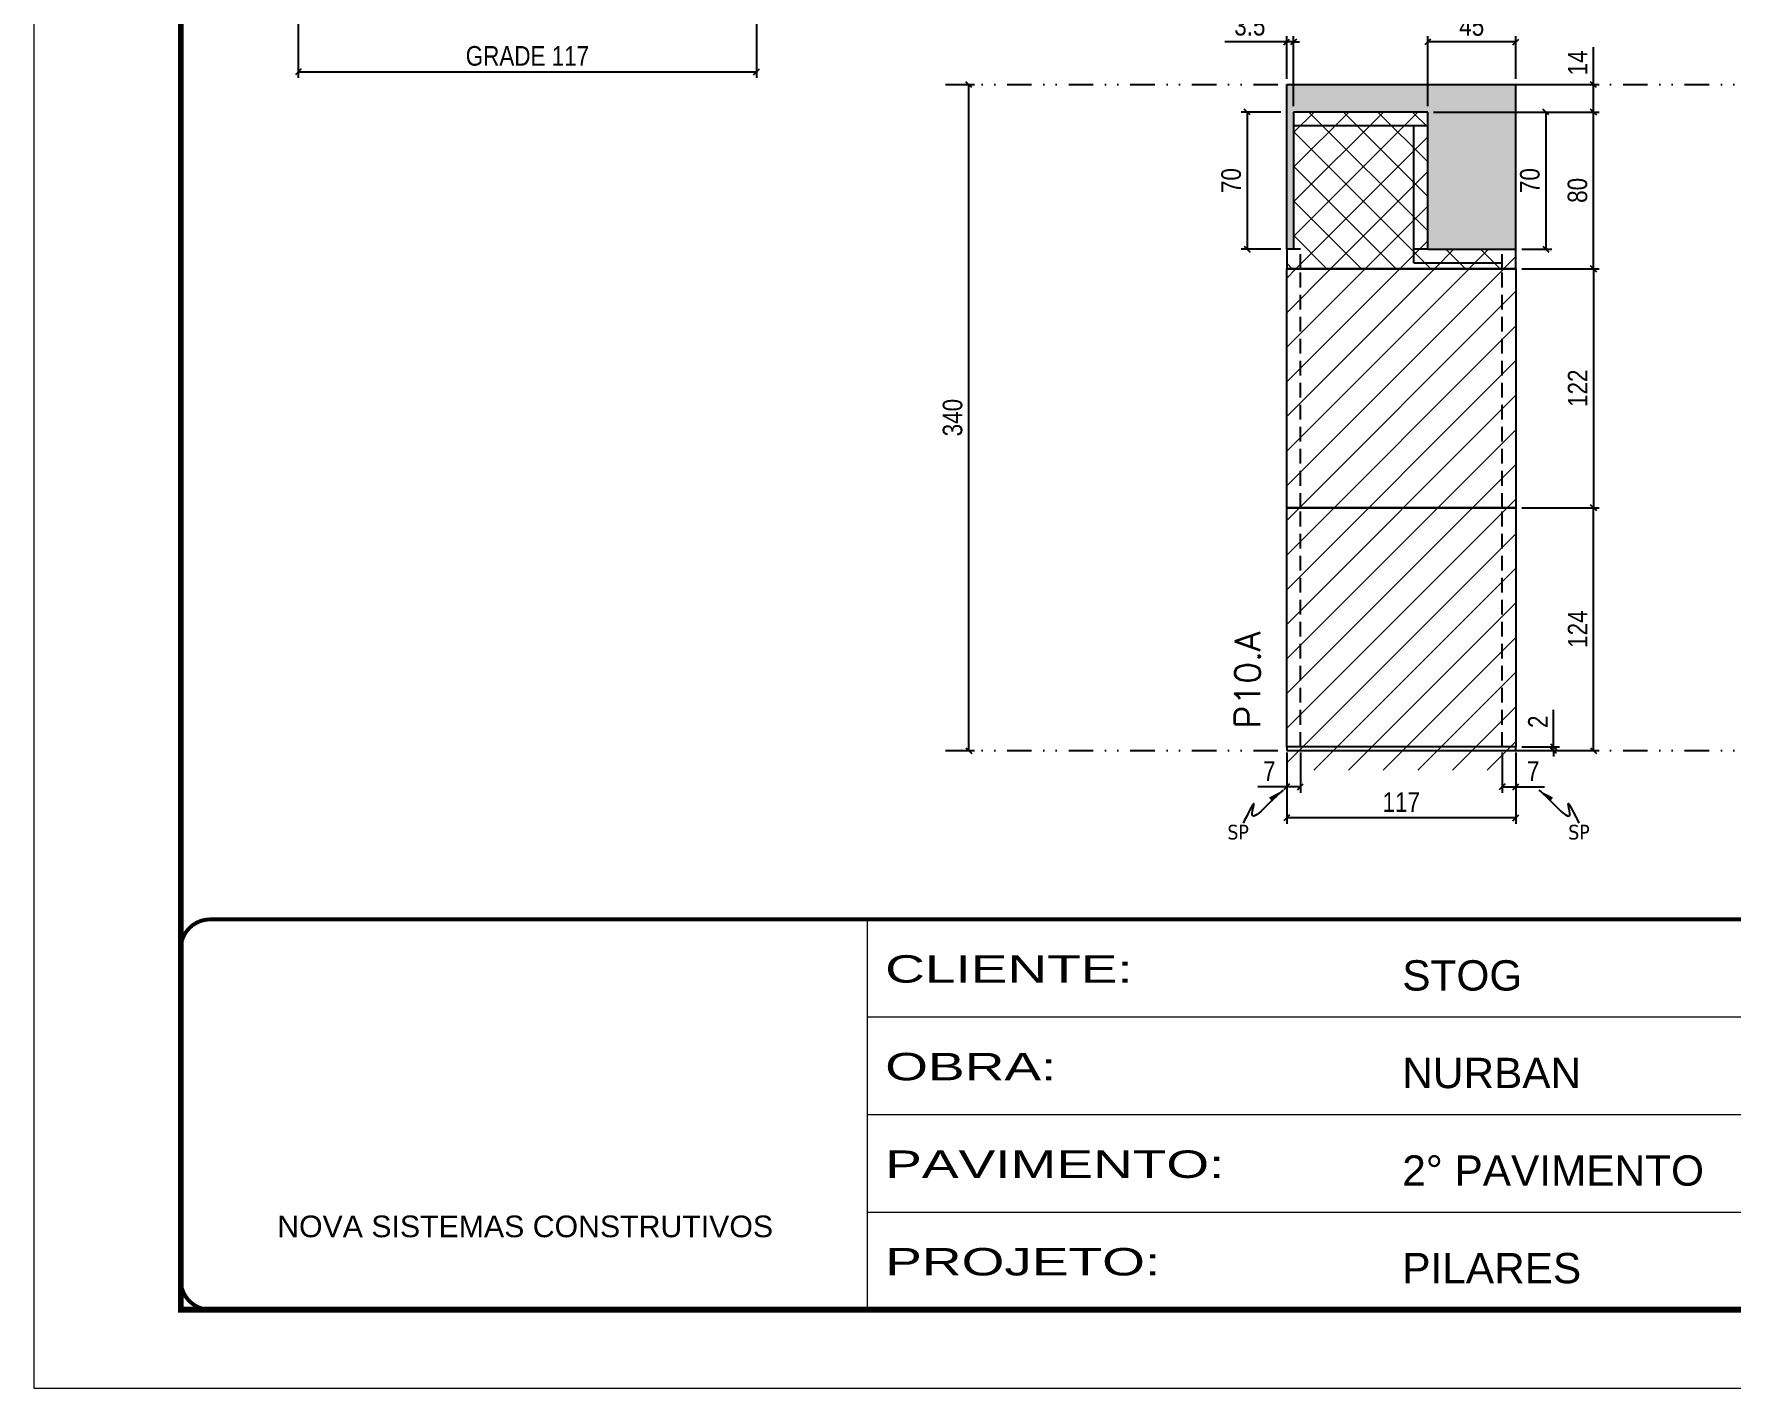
# Model space of a CAD drawing. Extents: x 2201 to 8455, y 252 to 7045.
# Drawn here: x 3800 to 4666, y 2549 to 3240 of the extents above; entities that cross this region are included whole.
import ezdxf

# ---------------------------------------------------------------- set-up
doc = ezdxf.new("R2010")
doc.units = 0
for name, pattern in [('CONTINUO', [0]), ('DASHED', [0.75, 0.5, -0.25]), ('DIVIDE2', [0.625, 0.25, -0.125, 0, -0.125, 0, -0.125]), ('HIDDEN', [0.375, 0.25, -0.125])]:
    doc.linetypes.add(name, pattern=pattern)
for name, color, linetype in [('COTA', 241, 'Continuous'), ('Cota Seção (2x)', 241, 'Continuous'), ('Nível', 160, 'Continuous'), ('Painéis', 200, 'Continuous'), ('SARR_2.2x7', 40, 'Continuous'), ('Sarrafo de Pressão', 42, 'HIDDEN'), ('texto', 7, 'Continuous')]:
    doc.layers.add(name, color=color, linetype=linetype)
for name, color, linetype, lineweight in [('Folhas', 255, 'Continuous', 9), ('Hachura', 251, 'Continuous', 9), ('SARRAFO DE PRESSAO', 251, 'DASHED', 9), ('Texto Seção', 7, 'Continuous', 15)]:
    doc.layers.add(name, color=color, linetype=linetype, lineweight=lineweight)
doc.styles.add('ARIAL', font='arial.ttf')
doc.styles.add('COTA TECNICA', font='techl___.ttf', dxfattribs={"height": 10})
doc.styles.add('COTA TECNICA 2X', font='techl___.ttf', dxfattribs={"height": 10})
doc.styles.add('COTA TECNICA-50', font='techl___.ttf', dxfattribs={"height": 10})
doc.styles.add('REGUA-120', font='ROMANS.shx', dxfattribs={"height": 15})
doc.styles.get("Standard").update_dxf_attribs({"font": 'arial.ttf'})
doc.styles.add('Tecnologia', font='')
doc.styles.get('Tecnologia').set_extended_font_data('Forgotten Futurist')
doc.dimstyles.new('COTA PAINEL-50', dxfattribs={"dimtxt": 10, "dimasz": 3, "dimexe": 3, "dimexo": 3, "dimgap": 3, "dimtad": 1, "dimdec": 1, "dimzin": 12, "dimdsep": 46, "dimtxsty": 'COTA TECNICA-50', "dimblk1": 'OBLIQUE', "dimblk2": 'OBLIQUE', "dimsah": 1, "dimcen": 0.9, "dimclrd": 4, "dimclre": 4, "dimclrt": 240, "dimadec": 1, "dimazin": 3, "dimtfac": 1, "dimtdec": 1, "dimtmove": 0, "dimatfit": 3, "dimfxl": 1, "dimtolj": 1, "dimtzin": 12, "dimarcsym": 0})
doc.dimstyles.new('PAINEL', dxfattribs={"dimtxt": 10, "dimasz": 3, "dimexe": 3, "dimexo": 3, "dimgap": 3, "dimtad": 1, "dimdec": 1, "dimzin": 12, "dimdsep": 46, "dimtxsty": 'COTA TECNICA', "dimblk1": 'OBLIQUE', "dimblk2": 'OBLIQUE', "dimsah": 1, "dimcen": 0.9, "dimclrd": 4, "dimclre": 4, "dimclrt": 240, "dimadec": 1, "dimazin": 3, "dimtfac": 1, "dimtdec": 1, "dimtmove": 0, "dimatfit": 3, "dimfxl": 1, "dimtolj": 1, "dimtzin": 12, "dimarcsym": 0})
doc.dimstyles.new('SECAO PILAR', dxfattribs={"dimtxt": 10, "dimasz": 3, "dimexe": 3, "dimexo": 3, "dimgap": 3, "dimtad": 1, "dimdec": 1, "dimlfac": 0.5, "dimzin": 12, "dimdsep": 46, "dimtxsty": 'COTA TECNICA 2X', "dimblk1": 'OBLIQUE', "dimblk2": 'OBLIQUE', "dimsah": 1, "dimcen": 0.9, "dimclrd": 256, "dimclre": 256, "dimclrt": 256, "dimadec": 1, "dimazin": 3, "dimtfac": 1, "dimtdec": 1, "dimtmove": 0, "dimatfit": 3, "dimfxl": 1, "dimtolj": 1, "dimtzin": 12, "dimarcsym": 0})
doc.dimstyles.get("Standard").update_dxf_attribs({"dimtxt": 0.18, "dimasz": 0.18, "dimexe": 0.18, "dimexo": 0.0625, "dimgap": 0.09, "dimtad": 0, "dimtih": 1, "dimtoh": 1, "dimdec": 4, "dimzin": 0, "dimdsep": 46, "dimtxsty": 'Standard', "dimcen": 0.09, "dimadec": 0, "dimazin": 0, "dimtfac": 1, "dimtdec": 4, "dimtofl": 0, "dimtmove": 0, "dimatfit": 3, "dimfxl": 1, "dimtolj": 1, "dimtzin": 0, "dimarcsym": 0})

# ---------------------------------------------------------------- blocks, each defined once
blk = doc.blocks.new('9999999999')
at = {"color": 30, "linetype": 'CONTINUO'}
for p, q in [((98564.56, 34230.21), (98564.56, 34429.45)), ((98564.56, 34379.64), (99583.98, 34379.64)), ((98564.56, 34329.83), (99487.98, 34329.83)), ((98564.56, 34280.02), (99487.98, 34280.02))]:
    blk.add_line(p, q, dxfattribs=at)
at = {"color": 30, "linetype": 'CONTINUO', "const_width": 2}
blk.add_lwpolyline([(99583.98, 34230.21), (99583.98, 34414.45, 0.414214), (99568.98, 34429.45), (98228.98, 34429.45, 0.414214), (98213.98, 34414.45), (98213.98, 34245.21, 0.414214), (98228.98, 34230.21), (99583.98, 34230.21)], format="xyb", dxfattribs=at)
at = {"layer": 'Folhas'}
blk.add_lwpolyline([(98138.98, 34190.21), (99623.98, 34190.21), (99623.98, 35240.21), (98138.98, 35240.21)], close=True, dxfattribs=at)
at = {"layer": 'Folhas', "color": 30, "const_width": 3}
blk.add_lwpolyline([(98213.98, 34230.21), (99583.98, 34230.21), (99583.98, 35200.21), (98213.98, 35200.21)], close=True, dxfattribs=at)
at = {"color": 7, "linetype": 'Continuous', "ltscale": 5, "style": 'ARIAL'}
for s, height, p in [('STOG', 15.483, (98837.68, 34393.13)), ('NURBAN', 15.483, (98837.68, 34343.32)), ('2° PAVIMENTO', 15.4829, (98837.68, 34293.51)), ('NOVA SISTEMAS CONSTRUTIVOS', 11.0592, (98263.19, 34267.21)), ('PILARES', 15.483, (98837.68, 34243.7))]:
    blk.add_text(s, height=height, dxfattribs=at).set_placement(p)
at = {"layer": 'Folhas', "color": 7, "style": 'Tecnologia', "width": 1.5}
for s, p in [('CLIENTE:', (98573.65, 34397.17)), ('OBRA:', (98573.65, 34347.31)), ('PAVIMENTO:', (98573.65, 34297.5)), ('PROJETO:', (98573.65, 34247.69))]:
    blk.add_text(s, height=14, dxfattribs=at).set_placement(p)
blk = doc.blocks.new('_Oblique')
at = {"color": 0, "linetype": 'ByBlock', "lineweight": -2}
blk.add_line((-0.5, -0.5), (0.5, 0.5), dxfattribs=at)
blk = doc.blocks.new('*D736')
at = {"layer": 'Cota Seção (2x)', "lineweight": -2, "transparency": 16777216}
for p, q in [((3934.85, 3286.85), (3934.85, 3217.85)), ((4168.85, 3286.85), (4168.85, 3217.85)), ((3934.85, 3220.85), (4168.85, 3220.85))]:
    blk.add_line(p, q, dxfattribs=at)
at = {"layer": 'Defpoints', "color": 0, "transparency": 16777216}
for p in [(3934.85, 3289.85), (4168.85, 3289.85), (4168.85, 3220.85)]:
    blk.add_point(p, dxfattribs=at)
at = {"layer": 'Cota Seção (2x)', "lineweight": -2, "transparency": 16777216, "xscale": 3, "yscale": 3, "zscale": 3, "rotation": 180}
blk.add_blockref('_Oblique', (3934.85, 3220.85), dxfattribs=at)
at = {"layer": 'Cota Seção (2x)', "lineweight": -2, "transparency": 16777216, "xscale": 3, "yscale": 3, "zscale": 3}
blk.add_blockref('_Oblique', (4168.85, 3220.85), dxfattribs=at)
at = {"layer": 'Cota Seção (2x)', "transparency": 16777216, "insert": (4051.85, 3228.95), "char_height": 10, "attachment_point": 5, "style": 'COTA TECNICA 2X'}
blk.add_mtext('\\A1;GRADE 117', dxfattribs=at)
blk = doc.blocks.new('*D695')
at = {"layer": 'COTA', "color": 4, "lineweight": -2, "transparency": 16777216}
for p, q in [((4268.34, 3214.35), (4280.2, 3214.35)), ((4277.2, 2874.35), (4277.2, 3214.35)), ((4268.34, 2874.35), (4280.2, 2874.35))]:
    blk.add_line(p, q, dxfattribs=at)
at = {"layer": 'Defpoints', "color": 0, "transparency": 16777216}
for p in [(4265.34, 3214.35), (4277.2, 3214.35), (4265.34, 2874.35)]:
    blk.add_point(p, dxfattribs=at)
at = {"layer": 'COTA', "color": 4, "lineweight": -2, "transparency": 16777216, "xscale": 3, "yscale": 3, "zscale": 3}
for p, rotation in [((4277.2, 3214.35), 90), ((4277.2, 2874.35), 270)]:
    blk.add_blockref('_Oblique', p, dxfattribs=dict(at, rotation=rotation))
at = {"layer": 'COTA', "color": 240, "transparency": 16777216, "insert": (4268.98, 3044.35), "char_height": 10, "attachment_point": 5, "rotation": 90, "style": 'COTA TECNICA-50'}
blk.add_mtext('\\A1;340', dxfattribs=at)
blk = doc.blocks.new('*D271')
at = {"layer": 'COTA', "color": 4, "lineweight": -2, "transparency": 16777216}
for p, q in [((4439.54, 2873.35), (4439.54, 2836.99)), ((4556.54, 2873.35), (4556.54, 2836.99)), ((4556.54, 2839.99), (4439.54, 2839.99))]:
    blk.add_line(p, q, dxfattribs=at)
at = {"layer": 'Defpoints', "color": 0, "transparency": 16777216}
for p in [(4439.54, 2876.35), (4556.54, 2876.35), (4439.54, 2839.99)]:
    blk.add_point(p, dxfattribs=at)
at = {"layer": 'COTA', "color": 4, "lineweight": -2, "transparency": 16777216, "xscale": 3, "yscale": 3, "zscale": 3, "rotation": 180}
blk.add_blockref('_Oblique', (4439.54, 2839.99), dxfattribs=at)
at = {"layer": 'COTA', "color": 4, "lineweight": -2, "transparency": 16777216, "xscale": 3, "yscale": 3, "zscale": 3}
blk.add_blockref('_Oblique', (4556.54, 2839.99), dxfattribs=at)
at = {"layer": 'COTA', "color": 240, "transparency": 16777216, "insert": (4498.04, 2848.06), "char_height": 10, "attachment_point": 5, "style": 'COTA TECNICA'}
blk.add_mtext('\\A1;117', dxfattribs=at)
blk = doc.blocks.new('*D272')
at = {"layer": 'COTA', "color": 4, "lineweight": -2, "transparency": 16777216}
for p, q in [((4549.54, 2873.35), (4549.54, 2852.84)), ((4556.54, 2871.35), (4556.54, 2852.84)), ((4549.54, 2855.84), (4556.54, 2855.84)), ((4556.54, 2855.84), (4571.27, 2855.84))]:
    blk.add_line(p, q, dxfattribs=at)
at = {"layer": 'Defpoints', "color": 0, "transparency": 16777216}
for p in [(4549.54, 2876.35), (4556.54, 2874.35), (4556.54, 2855.84)]:
    blk.add_point(p, dxfattribs=at)
at = {"layer": 'COTA', "color": 4, "lineweight": -2, "transparency": 16777216, "xscale": 3, "yscale": 3, "zscale": 3, "rotation": 180}
blk.add_blockref('_Oblique', (4549.54, 2855.84), dxfattribs=at)
at = {"layer": 'COTA', "color": 4, "lineweight": -2, "transparency": 16777216, "xscale": 3, "yscale": 3, "zscale": 3}
blk.add_blockref('_Oblique', (4556.54, 2855.84), dxfattribs=at)
at = {"layer": 'COTA', "color": 240, "transparency": 16777216, "insert": (4565.4, 2863.91), "char_height": 10, "attachment_point": 5, "style": 'COTA TECNICA-50'}
blk.add_mtext('\\A1;7', dxfattribs=at)
blk = doc.blocks.new('*D273')
at = {"layer": 'COTA', "color": 4, "lineweight": -2, "transparency": 16777216}
for p, q in [((4439.54, 2871.35), (4439.54, 2852.84)), ((4446.54, 2873.35), (4446.54, 2852.84)), ((4439.54, 2855.84), (4424.81, 2855.84)), ((4446.54, 2855.84), (4439.54, 2855.84))]:
    blk.add_line(p, q, dxfattribs=at)
at = {"layer": 'Defpoints', "color": 0, "transparency": 16777216}
for p in [(4439.54, 2874.35), (4446.54, 2876.35), (4439.54, 2855.84)]:
    blk.add_point(p, dxfattribs=at)
at = {"layer": 'COTA', "color": 4, "lineweight": -2, "transparency": 16777216, "xscale": 3, "yscale": 3, "zscale": 3, "rotation": 180}
blk.add_blockref('_Oblique', (4439.54, 2855.84), dxfattribs=at)
at = {"layer": 'COTA', "color": 4, "lineweight": -2, "transparency": 16777216, "xscale": 3, "yscale": 3, "zscale": 3}
blk.add_blockref('_Oblique', (4446.54, 2855.84), dxfattribs=at)
at = {"layer": 'COTA', "color": 240, "transparency": 16777216, "insert": (4430.67, 2863.91), "char_height": 10, "attachment_point": 5, "style": 'COTA TECNICA-50'}
blk.add_mtext('\\A1;7', dxfattribs=at)
blk = doc.blocks.new('*D274')
at = {"layer": 'COTA', "color": 4, "linetype": 'ByBlock', "lineweight": -2, "transparency": 16777216}
for p, q in [((4559.54, 2998.35), (4599.18, 2998.35)), ((4596.18, 2874.35), (4596.18, 2998.35)), ((4559.54, 2874.35), (4599.18, 2874.35))]:
    blk.add_line(p, q, dxfattribs=at)
at = {"layer": 'Defpoints', "color": 0, "linetype": 'ByBlock', "transparency": 16777216}
for p in [(4556.54, 2998.35), (4596.18, 2998.35), (4556.54, 2874.35)]:
    blk.add_point(p, dxfattribs=at)
at = {"layer": 'COTA', "color": 4, "linetype": 'ByBlock', "lineweight": -2, "transparency": 16777216, "xscale": 3, "yscale": 3, "zscale": 3}
for p, rotation in [((4596.18, 2998.35), 90), ((4596.18, 2874.35), 270)]:
    blk.add_blockref('_Oblique', p, dxfattribs=dict(at, rotation=rotation))
at = {"layer": 'COTA', "color": 240, "linetype": 'ByBlock', "transparency": 16777216, "insert": (4588.11, 2936.35), "char_height": 10, "attachment_point": 5, "rotation": 90, "style": 'COTA TECNICA'}
blk.add_mtext('\\A1;124', dxfattribs=at)
blk = doc.blocks.new('*D275')
at = {"layer": 'COTA', "color": 4, "lineweight": -2, "transparency": 16777216}
for p, q in [((4575.8, 2876.35), (4575.8, 2895.15)), ((4559.54, 2876.35), (4578.8, 2876.35)), ((4559.54, 2874.35), (4578.8, 2874.35)), ((4575.8, 2874.35), (4575.8, 2876.35)), ((4575.8, 2874.35), (4575.8, 2871.35))]:
    blk.add_line(p, q, dxfattribs=at)
at = {"layer": 'Defpoints', "color": 0, "transparency": 16777216}
for p in [(4556.54, 2876.35), (4556.54, 2874.35), (4575.8, 2874.35)]:
    blk.add_point(p, dxfattribs=at)
at = {"layer": 'COTA', "color": 4, "lineweight": -2, "transparency": 16777216, "xscale": 3, "yscale": 3, "zscale": 3}
for p, rotation in [((4575.8, 2876.35), 270), ((4575.8, 2874.35), 90)]:
    blk.add_blockref('_Oblique', p, dxfattribs=dict(at, rotation=rotation))
at = {"layer": 'COTA', "color": 240, "transparency": 16777216, "insert": (4567.8, 2889.1), "char_height": 10, "attachment_point": 5, "rotation": 90, "style": 'COTA TECNICA-50'}
blk.add_mtext('\\A1;2', dxfattribs=at)
blk = doc.blocks.new('*D276')
at = {"layer": 'COTA', "color": 4, "linetype": 'ByBlock', "lineweight": -2, "transparency": 16777216}
for p, q in [((4559.54, 2998.35), (4599.18, 2998.35)), ((4596.18, 2874.35), (4596.18, 2998.35)), ((4559.54, 2874.35), (4599.18, 2874.35))]:
    blk.add_line(p, q, dxfattribs=at)
at = {"layer": 'Defpoints', "color": 0, "linetype": 'ByBlock', "transparency": 16777216}
for p in [(4556.54, 2998.35), (4596.18, 2998.35), (4556.54, 2874.35)]:
    blk.add_point(p, dxfattribs=at)
at = {"layer": 'COTA', "color": 4, "linetype": 'ByBlock', "lineweight": -2, "transparency": 16777216, "xscale": 3, "yscale": 3, "zscale": 3}
for p, rotation in [((4596.18, 2998.35), 90), ((4596.18, 2874.35), 270)]:
    blk.add_blockref('_Oblique', p, dxfattribs=dict(at, rotation=rotation))
at = {"layer": 'COTA', "color": 240, "linetype": 'ByBlock', "transparency": 16777216, "insert": (4588.11, 2936.35), "char_height": 10, "attachment_point": 5, "rotation": 90, "style": 'COTA TECNICA'}
blk.add_mtext('\\A1;124', dxfattribs=at)
blk = doc.blocks.new('*D277')
at = {"layer": 'COTA', "color": 4, "lineweight": -2, "transparency": 16777216}
for p, q in [((4559.54, 3200.35), (4599.18, 3200.35)), ((4596.18, 3120.35), (4596.18, 3200.35)), ((4559.54, 3120.35), (4599.18, 3120.35))]:
    blk.add_line(p, q, dxfattribs=at)
at = {"layer": 'Defpoints', "color": 0, "transparency": 16777216}
for p in [(4556.54, 3200.35), (4596.18, 3200.35), (4556.54, 3120.35)]:
    blk.add_point(p, dxfattribs=at)
at = {"layer": 'COTA', "color": 4, "lineweight": -2, "transparency": 16777216, "xscale": 3, "yscale": 3, "zscale": 3}
for p, rotation in [((4596.18, 3200.35), 90), ((4596.18, 3120.35), 270)]:
    blk.add_blockref('_Oblique', p, dxfattribs=dict(at, rotation=rotation))
at = {"layer": 'COTA', "color": 240, "transparency": 16777216, "insert": (4588.06, 3160.35), "char_height": 10, "attachment_point": 5, "rotation": 90, "style": 'COTA TECNICA-50'}
blk.add_mtext('\\A1;80', dxfattribs=at)
blk = doc.blocks.new('*D278')
at = {"layer": 'COTA', "color": 4, "lineweight": -2, "transparency": 16777216}
for p, q in [((4596.18, 3214.35), (4596.18, 3233.47)), ((4559.54, 3214.35), (4599.18, 3214.35)), ((4596.18, 3200.35), (4596.18, 3214.35)), ((4559.54, 3200.35), (4599.18, 3200.35))]:
    blk.add_line(p, q, dxfattribs=at)
at = {"layer": 'Defpoints', "color": 0, "transparency": 16777216}
for p in [(4556.54, 3214.35), (4556.54, 3200.35), (4596.18, 3200.35)]:
    blk.add_point(p, dxfattribs=at)
at = {"layer": 'COTA', "color": 4, "lineweight": -2, "transparency": 16777216, "xscale": 3, "yscale": 3, "zscale": 3}
for p, rotation in [((4596.18, 3214.35), 90), ((4596.18, 3200.35), 270)]:
    blk.add_blockref('_Oblique', p, dxfattribs=dict(at, rotation=rotation))
at = {"layer": 'COTA', "color": 240, "transparency": 16777216, "insert": (4588.11, 3225.41), "char_height": 10, "attachment_point": 5, "rotation": 90, "style": 'COTA TECNICA-50'}
blk.add_mtext('\\A1;14', dxfattribs=at)
blk = doc.blocks.new('*D708')
at = {"layer": 'COTA', "color": 4, "lineweight": -2, "transparency": 16777216}
for p, q in [((4436.54, 3200.35), (4416.33, 3200.35)), ((4419.33, 3200.35), (4419.33, 3130.35)), ((4436.54, 3130.35), (4416.33, 3130.35))]:
    blk.add_line(p, q, dxfattribs=at)
at = {"layer": 'Defpoints', "color": 0, "transparency": 16777216}
for p in [(4439.54, 3200.35), (4419.33, 3130.35), (4439.54, 3130.35)]:
    blk.add_point(p, dxfattribs=at)
at = {"layer": 'COTA', "color": 4, "lineweight": -2, "transparency": 16777216, "xscale": 3, "yscale": 3, "zscale": 3}
for p, rotation in [((4419.33, 3200.35), 90), ((4419.33, 3130.35), 270)]:
    blk.add_blockref('_Oblique', p, dxfattribs=dict(at, rotation=rotation))
at = {"layer": 'COTA', "color": 240, "transparency": 16777216, "insert": (4411.23, 3165.35), "char_height": 10, "attachment_point": 5, "rotation": 90, "style": 'COTA TECNICA'}
blk.add_mtext('\\A1;70', dxfattribs=at)
blk = doc.blocks.new('*D709')
at = {"layer": 'COTA', "color": 4, "lineweight": -2, "transparency": 16777216}
for p, q in [((4511.54, 3203.35), (4511.54, 3239.13)), ((4556.54, 3236.13), (4511.54, 3236.13)), ((4556.54, 3217.35), (4556.54, 3239.13))]:
    blk.add_line(p, q, dxfattribs=at)
at = {"layer": 'Defpoints', "color": 0, "transparency": 16777216}
for p in [(4511.54, 3236.13), (4556.54, 3214.35), (4511.54, 3200.35)]:
    blk.add_point(p, dxfattribs=at)
at = {"layer": 'COTA', "color": 4, "lineweight": -2, "transparency": 16777216, "xscale": 3, "yscale": 3, "zscale": 3, "rotation": 180}
blk.add_blockref('_Oblique', (4511.54, 3236.13), dxfattribs=at)
at = {"layer": 'COTA', "color": 4, "lineweight": -2, "transparency": 16777216, "xscale": 3, "yscale": 3, "zscale": 3}
blk.add_blockref('_Oblique', (4556.54, 3236.13), dxfattribs=at)
at = {"layer": 'COTA', "color": 240, "transparency": 16777216, "insert": (4534.04, 3244.24), "char_height": 10, "attachment_point": 5, "style": 'COTA TECNICA'}
blk.add_mtext('\\A1;45', dxfattribs=at)
blk = doc.blocks.new('*D710')
at = {"layer": 'COTA', "color": 4, "lineweight": -2, "transparency": 16777216}
for p, q in [((4514.54, 3200.35), (4574.85, 3200.35)), ((4571.85, 3200.35), (4571.85, 3130.35)), ((4559.54, 3130.35), (4574.85, 3130.35))]:
    blk.add_line(p, q, dxfattribs=at)
at = {"layer": 'Defpoints', "color": 0, "transparency": 16777216}
for p in [(4511.54, 3200.35), (4556.54, 3130.35), (4571.85, 3130.35)]:
    blk.add_point(p, dxfattribs=at)
at = {"layer": 'COTA', "color": 4, "lineweight": -2, "transparency": 16777216, "xscale": 3, "yscale": 3, "zscale": 3}
for p, rotation in [((4571.85, 3200.35), 90), ((4571.85, 3130.35), 270)]:
    blk.add_blockref('_Oblique', p, dxfattribs=dict(at, rotation=rotation))
at = {"layer": 'COTA', "color": 240, "transparency": 16777216, "insert": (4563.75, 3165.35), "char_height": 10, "attachment_point": 5, "rotation": 90, "style": 'COTA TECNICA'}
blk.add_mtext('\\A1;70', dxfattribs=at)
blk = doc.blocks.new('*D711')
at = {"layer": 'COTA', "color": 4, "lineweight": -2, "transparency": 16777216}
for p, q in [((4559.54, 3120.35), (4599.18, 3120.35)), ((4596.18, 3120.35), (4596.18, 2998.35)), ((4559.54, 2998.35), (4599.18, 2998.35))]:
    blk.add_line(p, q, dxfattribs=at)
at = {"layer": 'Defpoints', "color": 0, "transparency": 16777216}
for p in [(4556.54, 3120.35), (4556.54, 2998.35), (4596.18, 2998.35)]:
    blk.add_point(p, dxfattribs=at)
at = {"layer": 'COTA', "color": 4, "lineweight": -2, "transparency": 16777216, "xscale": 3, "yscale": 3, "zscale": 3}
for p, rotation in [((4596.18, 3120.35), 90), ((4596.18, 2998.35), 270)]:
    blk.add_blockref('_Oblique', p, dxfattribs=dict(at, rotation=rotation))
at = {"layer": 'COTA', "color": 240, "transparency": 16777216, "insert": (4588.12, 3059.35), "char_height": 10, "attachment_point": 5, "rotation": 90, "style": 'COTA TECNICA'}
blk.add_mtext('\\A1;122', dxfattribs=at)
blk = doc.blocks.new('*D573')
at = {"layer": 'COTA', "color": 4, "lineweight": -2, "transparency": 16777216}
for p, q in [((4439.54, 3236.13), (4407.93, 3236.13)), ((4439.54, 3217.35), (4439.54, 3239.13)), ((4443.04, 3236.13), (4439.54, 3236.13)), ((4443.04, 3203.35), (4443.04, 3239.13)), ((4443.04, 3236.13), (4446.04, 3236.13))]:
    blk.add_line(p, q, dxfattribs=at)
at = {"layer": 'Defpoints', "color": 0, "transparency": 16777216}
for p in [(4439.54, 3236.13), (4439.54, 3214.35), (4443.04, 3200.35)]:
    blk.add_point(p, dxfattribs=at)
at = {"layer": 'COTA', "color": 4, "lineweight": -2, "transparency": 16777216, "xscale": 3, "yscale": 3, "zscale": 3}
blk.add_blockref('_Oblique', (4439.54, 3236.13), dxfattribs=at)
at = {"layer": 'COTA', "color": 4, "lineweight": -2, "transparency": 16777216, "xscale": 3, "yscale": 3, "zscale": 3, "rotation": 180}
blk.add_blockref('_Oblique', (4443.04, 3236.13), dxfattribs=at)
at = {"layer": 'COTA', "color": 240, "transparency": 16777216, "insert": (4420.74, 3244.35), "char_height": 10, "attachment_point": 5, "style": 'COTA TECNICA'}
blk.add_mtext('\\A1;3.5', dxfattribs=at)

msp = doc.modelspace()

# ---------------------------------------------------------------- hatches: boundary and pattern name
at = {"layer": 'COTA', "linetype": 'ByBlock'}
h = msp.add_hatch(dxfattribs=at)
h.set_pattern_fill('AR-CONC', color=256, scale=0.03)
h.set_pattern_definition([(50, (-167620.149, -105473.8634), (5.46554007, -0.47817257), [0.5715, -6.2865]), (355, (-167620.149, -105473.8634), (-1.05730264, 5.73170536), [0.4572, -5.02921753]), (100.4514447, (-167619.6936, -105473.903), (4.40823741, 5.25353256), [0.48570026, -5.34270734]), (46.1842, (-167620.149, -105472.3394), (8.13237123, -1.26126984), [0.85725, -9.42975]), (96.6355576, (-167619.471, -105472.4445), (7.12212402, 7.42278374), [0.7285507, -8.01406824]), (351.184151, (-167620.149, -105472.339), (7.12212402, 7.42278374), [0.685799, -7.54379196]), (21, (-167619.387, -105472.7204), (4.54843174, -3.06795595), [0.5715, -6.2865]), (326, (-167619.387, -105472.7204), (1.85406085, 5.52563898), [0.4572, -5.0292]), (71.451445, (-167619.008, -105472.976), (6.40249258, 2.45768307), [0.48570026, -5.34269813]), (37.5, (-167620.149, -105473.8634), (0.092658098, 2.536651166), [0, -4.96824, 0, -5.1054, 0, -5.04825]), (7.5, (-167620.149, -105473.8634), (2.004589875, 3.005417245), [0, -2.91084, 0, -4.85394, 0, -1.92405]), (327.5, (-167621.8483, -105473.8634), (4.067717855, -0.17186232), [0, -1.905, 0, -5.9436, 0, -7.8867]), (317.5, (-167622.6103, -105473.8634), (4.44387544, 0.76279473), [0, -2.4765, 0, -3.94716, 0, -5.6007])])
h.paths.add_polyline_path([(4556.54, 3214.35), (4439.54, 3214.35), (4439.54, 3130.35), (4443.04, 3130.35), (4443.04, 3200.35), (4511.54, 3200.35), (4511.54, 3130.35), (4556.54, 3130.35)])
at = {"layer": 'Hachura', "linetype": 'ByBlock'}
h = msp.add_hatch(dxfattribs=at)
h.set_pattern_fill('ANSI37', color=256, scale=100)
h.set_pattern_definition([(45, (-112706.59, -31864.666), (-8.8388348, 8.8388348), []), (135, (-112706.59, -31864.666), (-8.8388348, -8.8388348), [])])
h.paths.add_polyline_path([(4511.54, 3130.37), (4511.54, 3200.37), (4443.04, 3200.37), (4443.04, 3130.37), (4439.54, 3130.37), (4439.54, 3120.37), (4556.54, 3120.35), (4556.54, 3130.35)])
h = msp.add_hatch(dxfattribs=at)
h.set_pattern_fill('ANSI31', color=256, scale=100)
h.set_pattern_definition([(45, (-112710.589, -32186.925), (-8.8388348, 8.8388348), [])])
h.paths.add_polyline_path([(4556.54, 3120.35), (4439.54, 3120.35), (4439.54, 2864.35), (4556.54, 2864.35)])

# ---------------------------------------------------------------- linework, layer by layer
at = {"layer": 'COTA', "linetype": 'ByBlock'}
for p, q in [((4439.54, 3130.35), (4439.54, 3214.35)), ((4439.54, 3214.35), (4556.54, 3214.35)), ((4556.54, 3214.35), (4556.54, 3214.35)), ((4556.54, 3130.35), (4556.54, 3214.35))]:
    msp.add_line(p, q, dxfattribs=at)
at = {"layer": 'Nível', "color": 4, "linetype": 'DIVIDE2', "ltscale": 50}
for p, q in [((4265.34, 3214.35), (5244.87, 3214.35)), ((4265.34, 2874.35), (5244.87, 2874.35))]:
    msp.add_line(p, q, dxfattribs=at)
at = {"layer": 'Painéis'}
for p, q in [((4511.54, 3200.35), (4443.04, 3200.35)), ((4443.04, 3200.35), (4443.04, 3130.35)), ((4511.54, 3130.35), (4511.54, 3200.35)), ((4439.54, 3130.35), (4439.54, 3130.35)), ((4439.54, 3130.35), (4439.54, 3120.35)), ((4511.54, 3130.35), (4556.54, 3130.35)), ((4556.54, 3120.35), (4556.54, 3130.35)), ((4439.54, 3120.35), (4556.54, 3120.35)), ((4556.54, 3120.35), (4439.54, 3120.35)), ((4439.54, 2998.35), (4439.54, 3120.35)), ((4556.54, 3120.35), (4556.54, 2998.35)), ((4439.54, 2998.35), (4556.54, 2998.35)), ((4439.54, 2876.35), (4439.54, 2998.35)), ((4556.54, 2998.35), (4439.54, 2998.35)), ((4556.54, 2998.35), (4556.54, 2876.35)), ((4556.54, 2876.35), (4439.54, 2876.35))]:
    msp.add_line(p, q, dxfattribs=at)
msp.add_lwpolyline([(4439.54, 2874.35), (4556.54, 2874.35), (4556.54, 2876.35), (4439.54, 2876.35)], close=True, dxfattribs=at)
at = {"layer": 'SARR_2.2x7'}
for p, q in [((4511.54, 3193.35), (4443.04, 3193.35)), ((4504.54, 3130.35), (4504.54, 3193.35)), ((4504.54, 3123.35), (4504.54, 3130.35)), ((4511.54, 3130.35), (4504.54, 3130.35)), ((4504.54, 3123.35), (4549.54, 3123.35))]:
    msp.add_line(p, q, dxfattribs=at)
at = {"layer": 'Sarrafo de Pressão', "ltscale": 30}
for p, q in [((4446.54, 3130.35), (4439.54, 3130.35)), ((4446.54, 3120.35), (4446.54, 3130.35)), ((4549.54, 3120.35), (4549.54, 3130.35)), ((4446.54, 2998.35), (4446.54, 3120.35)), ((4549.54, 2998.35), (4549.54, 3120.35)), ((4446.54, 2876.35), (4446.54, 2998.35)), ((4549.54, 2876.35), (4549.54, 2998.35))]:
    msp.add_line(p, q, dxfattribs=at)

# ---------------------------------------------------------------- block references
at = {"layer": 'SARRAFO DE PRESSAO', "color": 6, "linetype": 'ByBlock'}
msp.add_blockref('9999999999', (-94339.11, -31641.27), dxfattribs=at)

# ---------------------------------------------------------------- texts
at = {"layer": 'texto', "color": 0, "char_height": 7.5, "attachment_point": 5}
for insert in [(4414.76, 2832.67), (4588.79, 2832.67)]:
    msp.add_mtext('{\\fTahoma|b0|i0|c0|p34;\\C4;SP}', dxfattribs=dict(at, insert=insert))
at = {"layer": 'Texto Seção', "insert": (4426.07, 2885.6), "char_height": 13, "width": 285.3299, "attachment_point": 7, "rotation": 90, "style": 'REGUA-120'}
msp.add_mtext('P10.A', dxfattribs=at)

# ---------------------------------------------------------------- dimensions: what is measured, and where the dimension line sits
at = {"layer": 'COTA'}
for base, p1, p2, dimstyle, picture, middle in [((4439.54, 3236.13), (4443.04, 3200.35), (4439.54, 3214.35), 'PAINEL', '*D573', (4420.74, 3244.35)), ((4556.54, 2855.84), (4549.54, 2876.35), (4556.54, 2874.35), 'COTA PAINEL-50', '*D272', (4565.4, 2863.91))]:
    dim = msp.add_linear_dim(base=base, p1=p1, p2=p2, dimstyle=dimstyle, dxfattribs=at)
    dim.commit()
    dim.dimension.update_dxf_attribs({"geometry": picture, "text_midpoint": middle})
for base, p1, p2, angle, dimstyle, picture, middle in [((4511.54, 3236.13), (4556.54, 3214.35), (4511.54, 3200.35), 180, 'PAINEL', '*D709', (4534.04, 3244.24)), ((4277.2, 3214.35), (4265.34, 2874.35), (4265.34, 3214.35), 90, 'COTA PAINEL-50', '*D695', (4268.98, 3044.35)), ((4419.33, 3130.35), (4439.54, 3200.35), (4439.54, 3130.35), 90, 'PAINEL', '*D708', (4411.23, 3165.35)), ((4571.85, 3130.35), (4511.54, 3200.35), (4556.54, 3130.35), 90, 'PAINEL', '*D710', (4563.75, 3165.35)), ((4596.18, 3200.35), (4556.54, 3120.35), (4556.54, 3200.35), 90, 'COTA PAINEL-50', '*D277', (4588.06, 3160.35)), ((4596.18, 2998.35), (4556.54, 3120.35), (4556.54, 2998.35), 90, 'PAINEL', '*D711', (4588.12, 3059.35)), ((4439.54, 2855.84), (4446.54, 2876.35), (4439.54, 2874.35), 180, 'COTA PAINEL-50', '*D273', (4430.67, 2863.91))]:
    dim = msp.add_linear_dim(base=base, p1=p1, p2=p2, angle=angle, dimstyle=dimstyle, dxfattribs=at)
    dim.commit()
    dim.dimension.update_dxf_attribs({"geometry": picture, "text_midpoint": middle})
for base, p1, p2, picture, middle in [((4596.18, 3200.35), (4556.54, 3214.35), (4556.54, 3200.35), '*D278', (4596.18, 3225.41)), ((4575.8, 2874.35), (4556.54, 2876.35), (4556.54, 2874.35), '*D275', (4575.8, 2889.1))]:
    dim = msp.add_linear_dim(base=base, p1=p1, p2=p2, angle=90, dimstyle='COTA PAINEL-50', dxfattribs=at)
    dim.commit()
    dim.dimension.update_dxf_attribs({"geometry": picture, "text_midpoint": middle, "dimtype": 160})
at = {"layer": 'COTA', "linetype": 'ByBlock'}
for picture in ['*D274', '*D276']:
    dim = msp.add_aligned_dim(p1=(4556.54, 2874.35), p2=(4556.54, 2998.35), distance=-39.64, dimstyle='PAINEL', dxfattribs=at)
    dim.commit()
    dim.dimension.update_dxf_attribs({"geometry": picture, "text_midpoint": (4588.11, 2936.35)})
at = {"layer": 'COTA'}
dim = msp.add_linear_dim(base=(4439.54, 2839.99), p1=(4556.54, 2876.35), p2=(4439.54, 2876.35), angle=180, dimstyle='PAINEL', override={"dimarcsym": 2}, dxfattribs=at)
dim.commit()
dim.dimension.update_dxf_attribs({"geometry": '*D271', "text_midpoint": (4498.04, 2848.06)})
at = {"layer": 'Cota Seção (2x)', "color": 241}
dim = msp.add_linear_dim(base=(4168.85, 3220.85), p1=(3934.85, 3289.85), p2=(4168.85, 3289.85), text='GRADE <>', dimstyle='SECAO PILAR', dxfattribs=at)
dim.commit()
dim.dimension.update_dxf_attribs({"geometry": '*D736', "text_midpoint": (4051.85, 3228.95)})

# ---------------------------------------------------------------- leaders
at = {"layer": 'COTA', "path_type": 1}
for points in [[(4437.71, 2854.17), (4421.92, 2842.33), (4422.85, 2847.14), (4417.3, 2837.36)], [(4568.37, 2854.17), (4584.15, 2842.33), (4583.23, 2847.14), (4588.78, 2837.36)]]:
    msp.add_leader(points, dimstyle='Standard', override={"dimasz": 8}, dxfattribs=at)

doc.saveas('drawing.dxf')
